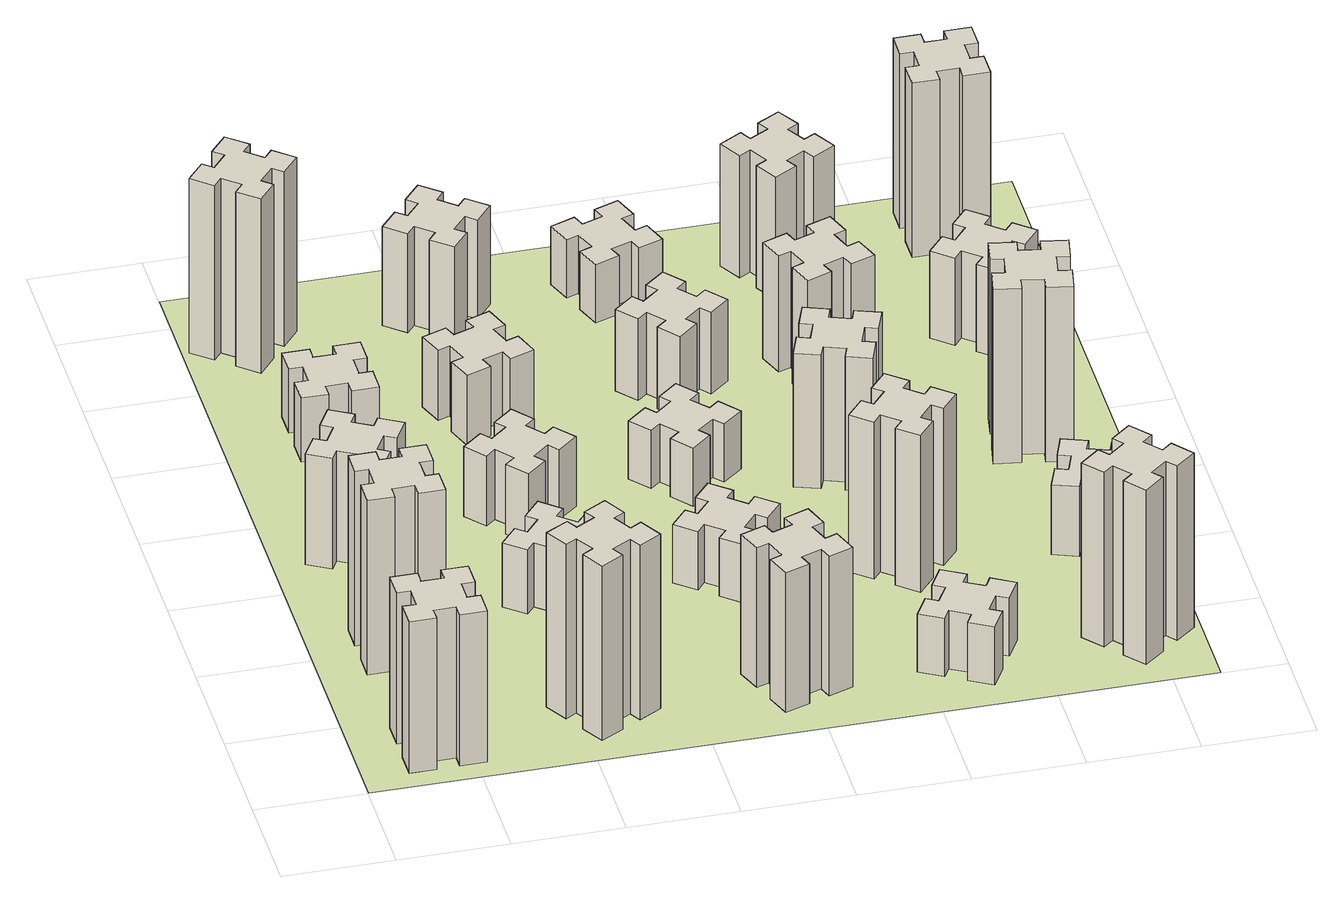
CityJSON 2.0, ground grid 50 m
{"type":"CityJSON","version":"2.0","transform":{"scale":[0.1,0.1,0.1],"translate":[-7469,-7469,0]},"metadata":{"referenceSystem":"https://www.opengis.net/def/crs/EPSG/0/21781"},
"CityObjects":{
"building1":{"type":"Building","attributes":{"class":"1000","function":"1000","usage":"1000","yearOfConstruction":2016,"roofType":"1000","measuredHeight":78,"storeysAboveGround":30,"storeysBelowGround":0},"geometry":[{"type":"Solid","lod":"1","boundaries":[[[[0,1,2,3,4,5,6,7,8,9,10,11,12,13,14,15,16,17,18,19]],[[17,16,20,21]],[[16,15,22,20]],[[15,14,23,22]],[[14,13,24,23]],[[13,12,25,24]],[[12,11,26,25]],[[11,10,27,26]],[[10,9,28,27]],[[9,8,29,28]],[[8,7,30,29]],[[7,6,31,30]],[[6,5,32,31]],[[5,4,33,32]],[[4,3,34,33]],[[3,2,35,34]],[[2,1,36,35]],[[1,0,37,36]],[[0,19,38,37]],[[19,18,39,38]],[[18,17,21,39]],[[24,25,26,27,28,29,30,31,32,33,34,35,36,37,38,39,21,20,22,23]]]]}]},
"building2":{"type":"Building","attributes":{"class":"1000","function":"1000","usage":"1000","yearOfConstruction":2016,"roofType":"1000","measuredHeight":90,"storeysAboveGround":30,"storeysBelowGround":0},"geometry":[{"type":"Solid","lod":"1","boundaries":[[[[40,41,42,43,44,45,46,47,48,49,50,51,52,53,54,55,56,57,58,59]],[[57,56,60,61]],[[56,55,62,60]],[[55,54,63,62]],[[54,53,64,63]],[[53,52,65,64]],[[52,51,66,65]],[[51,50,67,66]],[[50,49,68,67]],[[49,48,69,68]],[[48,47,70,69]],[[47,46,71,70]],[[46,45,72,71]],[[45,44,73,72]],[[44,43,74,73]],[[43,42,75,74]],[[42,41,76,75]],[[41,40,77,76]],[[40,59,78,77]],[[59,58,79,78]],[[58,57,61,79]],[[64,65,66,67,68,69,70,71,72,73,74,75,76,77,78,79,61,60,62,63]]]]}]},
"building3":{"type":"Building","attributes":{"class":"1000","function":"1000","usage":"1000","yearOfConstruction":2016,"roofType":"1000","measuredHeight":57,"storeysAboveGround":30,"storeysBelowGround":0},"geometry":[{"type":"Solid","lod":"1","boundaries":[[[[80,81,82,83,84,85,86,87,88,89,90,91,92,93,94,95,96,97,98,99]],[[97,96,100,101]],[[96,95,102,100]],[[95,94,103,102]],[[94,93,104,103]],[[93,92,105,104]],[[92,91,106,105]],[[91,90,107,106]],[[90,89,108,107]],[[89,88,109,108]],[[88,87,110,109]],[[87,86,111,110]],[[86,85,112,111]],[[85,84,113,112]],[[84,83,114,113]],[[83,82,115,114]],[[82,81,116,115]],[[81,80,117,116]],[[80,99,118,117]],[[99,98,119,118]],[[98,97,101,119]],[[104,105,106,107,108,109,110,111,112,113,114,115,116,117,118,119,101,100,102,103]]]]}]},
"building4":{"type":"Building","attributes":{"class":"1000","function":"1000","usage":"1000","yearOfConstruction":2016,"roofType":"1000","measuredHeight":90,"storeysAboveGround":30,"storeysBelowGround":0},"geometry":[{"type":"Solid","lod":"1","boundaries":[[[[120,121,122,123,124,125,126,127,128,129,130,131,132,133,134,135,136,137,138,139]],[[137,136,140,141]],[[136,135,142,140]],[[135,134,143,142]],[[134,133,144,143]],[[133,132,145,144]],[[132,131,146,145]],[[131,130,147,146]],[[130,129,148,147]],[[129,128,149,148]],[[128,127,150,149]],[[127,126,151,150]],[[126,125,152,151]],[[125,124,153,152]],[[124,123,154,153]],[[123,122,155,154]],[[122,121,156,155]],[[121,120,157,156]],[[120,139,158,157]],[[139,138,159,158]],[[138,137,141,159]],[[144,145,146,147,148,149,150,151,152,153,154,155,156,157,158,159,141,140,142,143]]]]}]},
"building5":{"type":"Building","attributes":{"class":"1000","function":"1000","usage":"1000","yearOfConstruction":2016,"roofType":"1000","measuredHeight":33,"storeysAboveGround":30,"storeysBelowGround":0},"geometry":[{"type":"Solid","lod":"1","boundaries":[[[[160,161,162,163,164,165,166,167,168,169,170,171,172,173,174,175,176,177,178,179]],[[177,176,180,181]],[[176,175,182,180]],[[175,174,183,182]],[[174,173,184,183]],[[173,172,185,184]],[[172,171,186,185]],[[171,170,187,186]],[[170,169,188,187]],[[169,168,189,188]],[[168,167,190,189]],[[167,166,191,190]],[[166,165,192,191]],[[165,164,193,192]],[[164,163,194,193]],[[163,162,195,194]],[[162,161,196,195]],[[161,160,197,196]],[[160,179,198,197]],[[179,178,199,198]],[[178,177,181,199]],[[184,185,186,187,188,189,190,191,192,193,194,195,196,197,198,199,181,180,182,183]]]]}]},
"building6":{"type":"Building","attributes":{"class":"1000","function":"1000","usage":"1000","yearOfConstruction":2016,"roofType":"1000","measuredHeight":90,"storeysAboveGround":30,"storeysBelowGround":0},"geometry":[{"type":"Solid","lod":"1","boundaries":[[[[200,201,202,203,204,205,206,207,208,209,210,211,212,213,214,215,216,217,218,219]],[[217,216,220,221]],[[216,215,222,220]],[[215,214,223,222]],[[214,213,224,223]],[[213,212,225,224]],[[212,211,226,225]],[[211,210,227,226]],[[210,209,228,227]],[[209,208,229,228]],[[208,207,230,229]],[[207,206,231,230]],[[206,205,232,231]],[[205,204,233,232]],[[204,203,234,233]],[[203,202,235,234]],[[202,201,236,235]],[[201,200,237,236]],[[200,219,238,237]],[[219,218,239,238]],[[218,217,221,239]],[[224,225,226,227,228,229,230,231,232,233,234,235,236,237,238,239,221,220,222,223]]]]}]},
"building7":{"type":"Building","attributes":{"class":"1000","function":"1000","usage":"1000","yearOfConstruction":2016,"roofType":"1000","measuredHeight":33,"storeysAboveGround":30,"storeysBelowGround":0},"geometry":[{"type":"Solid","lod":"1","boundaries":[[[[240,241,242,243,244,245,246,247,248,249,250,251,252,253,254,255,256,257,258,259]],[[257,256,260,261]],[[256,255,262,260]],[[255,254,263,262]],[[254,253,264,263]],[[253,252,265,264]],[[252,251,266,265]],[[251,250,267,266]],[[250,249,268,267]],[[249,248,269,268]],[[248,247,270,269]],[[247,246,271,270]],[[246,245,272,271]],[[245,244,273,272]],[[244,243,274,273]],[[243,242,275,274]],[[242,241,276,275]],[[241,240,277,276]],[[240,259,278,277]],[[259,258,279,278]],[[258,257,261,279]],[[264,265,266,267,268,269,270,271,272,273,274,275,276,277,278,279,261,260,262,263]]]]}]},
"building8":{"type":"Building","attributes":{"class":"1000","function":"1000","usage":"1000","yearOfConstruction":2016,"roofType":"1000","measuredHeight":36,"storeysAboveGround":30,"storeysBelowGround":0},"geometry":[{"type":"Solid","lod":"1","boundaries":[[[[280,281,282,283,284,285,286,287,288,289,290,291,292,293,294,295,296,297,298,299]],[[297,296,300,301]],[[296,295,302,300]],[[295,294,303,302]],[[294,293,304,303]],[[293,292,305,304]],[[292,291,306,305]],[[291,290,307,306]],[[290,289,308,307]],[[289,288,309,308]],[[288,287,310,309]],[[287,286,311,310]],[[286,285,312,311]],[[285,284,313,312]],[[284,283,314,313]],[[283,282,315,314]],[[282,281,316,315]],[[281,280,317,316]],[[280,299,318,317]],[[299,298,319,318]],[[298,297,301,319]],[[304,305,306,307,308,309,310,311,312,313,314,315,316,317,318,319,301,300,302,303]]]]}]},
"building9":{"type":"Building","attributes":{"class":"1000","function":"1000","usage":"1000","yearOfConstruction":2016,"roofType":"1000","measuredHeight":36,"storeysAboveGround":30,"storeysBelowGround":0},"geometry":[{"type":"Solid","lod":"1","boundaries":[[[[320,321,322,323,324,325,326,327,328,329,330,331,332,333,334,335,336,337,338,339]],[[337,336,340,341]],[[336,335,342,340]],[[335,334,343,342]],[[334,333,344,343]],[[333,332,345,344]],[[332,331,346,345]],[[331,330,347,346]],[[330,329,348,347]],[[329,328,349,348]],[[328,327,350,349]],[[327,326,351,350]],[[326,325,352,351]],[[325,324,353,352]],[[324,323,354,353]],[[323,322,355,354]],[[322,321,356,355]],[[321,320,357,356]],[[320,339,358,357]],[[339,338,359,358]],[[338,337,341,359]],[[344,345,346,347,348,349,350,351,352,353,354,355,356,357,358,359,341,340,342,343]]]]}]},
"building10":{"type":"Building","attributes":{"class":"1000","function":"1000","usage":"1000","yearOfConstruction":2016,"roofType":"1000","measuredHeight":72,"storeysAboveGround":30,"storeysBelowGround":0},"geometry":[{"type":"Solid","lod":"1","boundaries":[[[[360,361,362,363,364,365,366,367,368,369,370,371,372,373,374,375,376,377,378,379]],[[377,376,380,381]],[[376,375,382,380]],[[375,374,383,382]],[[374,373,384,383]],[[373,372,385,384]],[[372,371,386,385]],[[371,370,387,386]],[[370,369,388,387]],[[369,368,389,388]],[[368,367,390,389]],[[367,366,391,390]],[[366,365,392,391]],[[365,364,393,392]],[[364,363,394,393]],[[363,362,395,394]],[[362,361,396,395]],[[361,360,397,396]],[[360,379,398,397]],[[379,378,399,398]],[[378,377,381,399]],[[384,385,386,387,388,389,390,391,392,393,394,395,396,397,398,399,381,380,382,383]]]]}]},
"building11":{"type":"Building","attributes":{"class":"1000","function":"1000","usage":"1000","yearOfConstruction":2016,"roofType":"1000","measuredHeight":51,"storeysAboveGround":30,"storeysBelowGround":0},"geometry":[{"type":"Solid","lod":"1","boundaries":[[[[400,401,402,403,404,405,406,407,408,409,410,411,412,413,414,415,416,417,418,419]],[[417,416,420,421]],[[416,415,422,420]],[[415,414,423,422]],[[414,413,424,423]],[[413,412,425,424]],[[412,411,426,425]],[[411,410,427,426]],[[410,409,428,427]],[[409,408,429,428]],[[408,407,430,429]],[[407,406,431,430]],[[406,405,432,431]],[[405,404,433,432]],[[404,403,434,433]],[[403,402,435,434]],[[402,401,436,435]],[[401,400,437,436]],[[400,419,438,437]],[[419,418,439,438]],[[418,417,421,439]],[[424,425,426,427,428,429,430,431,432,433,434,435,436,437,438,439,421,420,422,423]]]]}]},
"building12":{"type":"Building","attributes":{"class":"1000","function":"1000","usage":"1000","yearOfConstruction":2016,"roofType":"1000","measuredHeight":30,"storeysAboveGround":30,"storeysBelowGround":0},"geometry":[{"type":"Solid","lod":"1","boundaries":[[[[440,441,442,443,444,445,446,447,448,449,450,451,452,453,454,455,456,457,458,459]],[[457,456,460,461]],[[456,455,462,460]],[[455,454,463,462]],[[454,453,464,463]],[[453,452,465,464]],[[452,451,466,465]],[[451,450,467,466]],[[450,449,468,467]],[[449,448,469,468]],[[448,447,470,469]],[[447,446,471,470]],[[446,445,472,471]],[[445,444,473,472]],[[444,443,474,473]],[[443,442,475,474]],[[442,441,476,475]],[[441,440,477,476]],[[440,459,478,477]],[[459,458,479,478]],[[458,457,461,479]],[[464,465,466,467,468,469,470,471,472,473,474,475,476,477,478,479,461,460,462,463]]]]}]},
"building13":{"type":"Building","attributes":{"class":"1000","function":"1000","usage":"1000","yearOfConstruction":2016,"roofType":"1000","measuredHeight":30,"storeysAboveGround":30,"storeysBelowGround":0},"geometry":[{"type":"Solid","lod":"1","boundaries":[[[[480,481,482,483,484,485,486,487,488,489,490,491,492,493,494,495,496,497,498,499]],[[497,496,500,501]],[[496,495,502,500]],[[495,494,503,502]],[[494,493,504,503]],[[493,492,505,504]],[[492,491,506,505]],[[491,490,507,506]],[[490,489,508,507]],[[489,488,509,508]],[[488,487,510,509]],[[487,486,511,510]],[[486,485,512,511]],[[485,484,513,512]],[[484,483,514,513]],[[483,482,515,514]],[[482,481,516,515]],[[481,480,517,516]],[[480,499,518,517]],[[499,498,519,518]],[[498,497,501,519]],[[504,505,506,507,508,509,510,511,512,513,514,515,516,517,518,519,501,500,502,503]]]]}]},
"building14":{"type":"Building","attributes":{"class":"1000","function":"1000","usage":"1000","yearOfConstruction":2016,"roofType":"1000","measuredHeight":42,"storeysAboveGround":30,"storeysBelowGround":0},"geometry":[{"type":"Solid","lod":"1","boundaries":[[[[520,521,522,523,524,525,526,527,528,529,530,531,532,533,534,535,536,537,538,539]],[[537,536,540,541]],[[536,535,542,540]],[[535,534,543,542]],[[534,533,544,543]],[[533,532,545,544]],[[532,531,546,545]],[[531,530,547,546]],[[530,529,548,547]],[[529,528,549,548]],[[528,527,550,549]],[[527,526,551,550]],[[526,525,552,551]],[[525,524,553,552]],[[524,523,554,553]],[[523,522,555,554]],[[522,521,556,555]],[[521,520,557,556]],[[520,539,558,557]],[[539,538,559,558]],[[538,537,541,559]],[[544,545,546,547,548,549,550,551,552,553,554,555,556,557,558,559,541,540,542,543]]]]}]},
"building15":{"type":"Building","attributes":{"class":"1000","function":"1000","usage":"1000","yearOfConstruction":2016,"roofType":"1000","measuredHeight":30,"storeysAboveGround":30,"storeysBelowGround":0},"geometry":[{"type":"Solid","lod":"1","boundaries":[[[[560,561,562,563,564,565,566,567,568,569,570,571,572,573,574,575,576,577,578,579]],[[577,576,580,581]],[[576,575,582,580]],[[575,574,583,582]],[[574,573,584,583]],[[573,572,585,584]],[[572,571,586,585]],[[571,570,587,586]],[[570,569,588,587]],[[569,568,589,588]],[[568,567,590,589]],[[567,566,591,590]],[[566,565,592,591]],[[565,564,593,592]],[[564,563,594,593]],[[563,562,595,594]],[[562,561,596,595]],[[561,560,597,596]],[[560,579,598,597]],[[579,578,599,598]],[[578,577,581,599]],[[584,585,586,587,588,589,590,591,592,593,594,595,596,597,598,599,581,580,582,583]]]]}]},
"building16":{"type":"Building","attributes":{"class":"1000","function":"1000","usage":"1000","yearOfConstruction":2016,"roofType":"1000","measuredHeight":30,"storeysAboveGround":30,"storeysBelowGround":0},"geometry":[{"type":"Solid","lod":"1","boundaries":[[[[600,601,602,603,604,605,606,607,608,609,610,611,612,613,614,615,616,617,618,619]],[[617,616,620,621]],[[616,615,622,620]],[[615,614,623,622]],[[614,613,624,623]],[[613,612,625,624]],[[612,611,626,625]],[[611,610,627,626]],[[610,609,628,627]],[[609,608,629,628]],[[608,607,630,629]],[[607,606,631,630]],[[606,605,632,631]],[[605,604,633,632]],[[604,603,634,633]],[[603,602,635,634]],[[602,601,636,635]],[[601,600,637,636]],[[600,619,638,637]],[[619,618,639,638]],[[618,617,621,639]],[[624,625,626,627,628,629,630,631,632,633,634,635,636,637,638,639,621,620,622,623]]]]}]},
"building17":{"type":"Building","attributes":{"class":"1000","function":"1000","usage":"1000","yearOfConstruction":2016,"roofType":"1000","measuredHeight":81,"storeysAboveGround":30,"storeysBelowGround":0},"geometry":[{"type":"Solid","lod":"1","boundaries":[[[[640,641,642,643,644,645,646,647,648,649,650,651,652,653,654,655,656,657,658,659]],[[657,656,660,661]],[[656,655,662,660]],[[655,654,663,662]],[[654,653,664,663]],[[653,652,665,664]],[[652,651,666,665]],[[651,650,667,666]],[[650,649,668,667]],[[649,648,669,668]],[[648,647,670,669]],[[647,646,671,670]],[[646,645,672,671]],[[645,644,673,672]],[[644,643,674,673]],[[643,642,675,674]],[[642,641,676,675]],[[641,640,677,676]],[[640,659,678,677]],[[659,658,679,678]],[[658,657,661,679]],[[664,665,666,667,668,669,670,671,672,673,674,675,676,677,678,679,661,660,662,663]]]]}]},
"building18":{"type":"Building","attributes":{"class":"1000","function":"1000","usage":"1000","yearOfConstruction":2016,"roofType":"1000","measuredHeight":69,"storeysAboveGround":30,"storeysBelowGround":0},"geometry":[{"type":"Solid","lod":"1","boundaries":[[[[680,681,682,683,684,685,686,687,688,689,690,691,692,693,694,695,696,697,698,699]],[[697,696,700,701]],[[696,695,702,700]],[[695,694,703,702]],[[694,693,704,703]],[[693,692,705,704]],[[692,691,706,705]],[[691,690,707,706]],[[690,689,708,707]],[[689,688,709,708]],[[688,687,710,709]],[[687,686,711,710]],[[686,685,712,711]],[[685,684,713,712]],[[684,683,714,713]],[[683,682,715,714]],[[682,681,716,715]],[[681,680,717,716]],[[680,699,718,717]],[[699,698,719,718]],[[698,697,701,719]],[[704,705,706,707,708,709,710,711,712,713,714,715,716,717,718,719,701,700,702,703]]]]}]},
"building19":{"type":"Building","attributes":{"class":"1000","function":"1000","usage":"1000","yearOfConstruction":2016,"roofType":"1000","measuredHeight":60,"storeysAboveGround":30,"storeysBelowGround":0},"geometry":[{"type":"Solid","lod":"1","boundaries":[[[[720,721,722,723,724,725,726,727,728,729,730,731,732,733,734,735,736,737,738,739]],[[737,736,740,741]],[[736,735,742,740]],[[735,734,743,742]],[[734,733,744,743]],[[733,732,745,744]],[[732,731,746,745]],[[731,730,747,746]],[[730,729,748,747]],[[729,728,749,748]],[[728,727,750,749]],[[727,726,751,750]],[[726,725,752,751]],[[725,724,753,752]],[[724,723,754,753]],[[723,722,755,754]],[[722,721,756,755]],[[721,720,757,756]],[[720,739,758,757]],[[739,738,759,758]],[[738,737,741,759]],[[744,745,746,747,748,749,750,751,752,753,754,755,756,757,758,759,741,740,742,743]]]]}]},
"building20":{"type":"Building","attributes":{"class":"1000","function":"1000","usage":"1000","yearOfConstruction":2016,"roofType":"1000","measuredHeight":90,"storeysAboveGround":30,"storeysBelowGround":0},"geometry":[{"type":"Solid","lod":"1","boundaries":[[[[760,761,762,763,764,765,766,767,768,769,770,771,772,773,774,775,776,777,778,779]],[[777,776,780,781]],[[776,775,782,780]],[[775,774,783,782]],[[774,773,784,783]],[[773,772,785,784]],[[772,771,786,785]],[[771,770,787,786]],[[770,769,788,787]],[[769,768,789,788]],[[768,767,790,789]],[[767,766,791,790]],[[766,765,792,791]],[[765,764,793,792]],[[764,763,794,793]],[[763,762,795,794]],[[762,761,796,795]],[[761,760,797,796]],[[760,779,798,797]],[[779,778,799,798]],[[778,777,781,799]],[[784,785,786,787,788,789,790,791,792,793,794,795,796,797,798,799,781,780,782,783]]]]}]},
"building21":{"type":"Building","attributes":{"class":"1000","function":"1000","usage":"1000","yearOfConstruction":2016,"roofType":"1000","measuredHeight":63,"storeysAboveGround":30,"storeysBelowGround":0},"geometry":[{"type":"Solid","lod":"1","boundaries":[[[[800,801,802,803,804,805,806,807,808,809,810,811,812,813,814,815,816,817,818,819]],[[817,816,820,821]],[[816,815,822,820]],[[815,814,823,822]],[[814,813,824,823]],[[813,812,825,824]],[[812,811,826,825]],[[811,810,827,826]],[[810,809,828,827]],[[809,808,829,828]],[[808,807,830,829]],[[807,806,831,830]],[[806,805,832,831]],[[805,804,833,832]],[[804,803,834,833]],[[803,802,835,834]],[[802,801,836,835]],[[801,800,837,836]],[[800,819,838,837]],[[819,818,839,838]],[[818,817,821,839]],[[824,825,826,827,828,829,830,831,832,833,834,835,836,837,838,839,821,820,822,823]]]]}]},
"building22":{"type":"Building","attributes":{"class":"1000","function":"1000","usage":"1000","yearOfConstruction":2016,"roofType":"1000","measuredHeight":36,"storeysAboveGround":30,"storeysBelowGround":0},"geometry":[{"type":"Solid","lod":"1","boundaries":[[[[840,841,842,843,844,845,846,847,848,849,850,851,852,853,854,855,856,857,858,859]],[[857,856,860,861]],[[856,855,862,860]],[[855,854,863,862]],[[854,853,864,863]],[[853,852,865,864]],[[852,851,866,865]],[[851,850,867,866]],[[850,849,868,867]],[[849,848,869,868]],[[848,847,870,869]],[[847,846,871,870]],[[846,845,872,871]],[[845,844,873,872]],[[844,843,874,873]],[[843,842,875,874]],[[842,841,876,875]],[[841,840,877,876]],[[840,859,878,877]],[[859,858,879,878]],[[858,857,861,879]],[[864,865,866,867,868,869,870,871,872,873,874,875,876,877,878,879,861,860,862,863]]]]}]},
"building23":{"type":"Building","attributes":{"class":"1000","function":"1000","usage":"1000","yearOfConstruction":2016,"roofType":"1000","measuredHeight":90,"storeysAboveGround":30,"storeysBelowGround":0},"geometry":[{"type":"Solid","lod":"1","boundaries":[[[[880,881,882,883,884,885,886,887,888,889,890,891,892,893,894,895,896,897,898,899]],[[897,896,900,901]],[[896,895,902,900]],[[895,894,903,902]],[[894,893,904,903]],[[893,892,905,904]],[[892,891,906,905]],[[891,890,907,906]],[[890,889,908,907]],[[889,888,909,908]],[[888,887,910,909]],[[887,886,911,910]],[[886,885,912,911]],[[885,884,913,912]],[[884,883,914,913]],[[883,882,915,914]],[[882,881,916,915]],[[881,880,917,916]],[[880,899,918,917]],[[899,898,919,918]],[[898,897,901,919]],[[904,905,906,907,908,909,910,911,912,913,914,915,916,917,918,919,901,900,902,903]]]]}]},
"building24":{"type":"Building","attributes":{"class":"1000","function":"1000","usage":"1000","yearOfConstruction":2016,"roofType":"1000","measuredHeight":45,"storeysAboveGround":30,"storeysBelowGround":0},"geometry":[{"type":"Solid","lod":"1","boundaries":[[[[920,921,922,923,924,925,926,927,928,929,930,931,932,933,934,935,936,937,938,939]],[[937,936,940,941]],[[936,935,942,940]],[[935,934,943,942]],[[934,933,944,943]],[[933,932,945,944]],[[932,931,946,945]],[[931,930,947,946]],[[930,929,948,947]],[[929,928,949,948]],[[928,927,950,949]],[[927,926,951,950]],[[926,925,952,951]],[[925,924,953,952]],[[924,923,954,953]],[[923,922,955,954]],[[922,921,956,955]],[[921,920,957,956]],[[920,939,958,957]],[[939,938,959,958]],[[938,937,941,959]],[[944,945,946,947,948,949,950,951,952,953,954,955,956,957,958,959,941,940,942,943]]]]}]},
"building25":{"type":"Building","attributes":{"class":"1000","function":"1000","usage":"1000","yearOfConstruction":2016,"roofType":"1000","measuredHeight":90,"storeysAboveGround":30,"storeysBelowGround":0},"geometry":[{"type":"Solid","lod":"1","boundaries":[[[[960,961,962,963,964,965,966,967,968,969,970,971,972,973,974,975,976,977,978,979]],[[977,976,980,981]],[[976,975,982,980]],[[975,974,983,982]],[[974,973,984,983]],[[973,972,985,984]],[[972,971,986,985]],[[971,970,987,986]],[[970,969,988,987]],[[969,968,989,988]],[[968,967,990,989]],[[967,966,991,990]],[[966,965,992,991]],[[965,964,993,992]],[[964,963,994,993]],[[963,962,995,994]],[[962,961,996,995]],[[961,960,997,996]],[[960,979,998,997]],[[979,978,999,998]],[[978,977,981,999]],[[984,985,986,987,988,989,990,991,992,993,994,995,996,997,998,999,981,980,982,983]]]]}]},
"landuse1":{"type":"LandUse","attributes":{"name":"plot1","function":"1010"},"geometry":[{"type":"MultiSurface","lod":"1","boundaries":[[[1000,1001,1002,1003]]]}]}
},
"vertices":[
[265,325,0],[265,225,0],[205,225,0],[205,105,0],[325,105,0],[325,165,0],[425,165,0],[425,105,0],[545,105,0],[545,225,0],[485,225,0],[485,325,0],[545,325,0],[545,445,0],[425,445,0],[425,385,0],[325,385,0],[325,445,0],[205,445,0],[205,325,0],[325,385,780],[325,445,780],[425,385,780],[425,445,780],[545,445,780],[545,325,780],[485,325,780],[485,225,780],[545,225,780],[545,105,780],[425,105,780],[425,165,780],[325,165,780],[325,105,780],[205,105,780],[205,225,780],[265,225,780],[265,325,780],[205,325,780],[205,445,780],
[265,1065,0],[265,965,0],[205,965,0],[205,845,0],[325,845,0],[325,905,0],[425,905,0],[425,845,0],[545,845,0],[545,965,0],[485,965,0],[485,1065,0],[545,1065,0],[545,1185,0],[425,1185,0],[425,1125,0],[325,1125,0],[325,1185,0],[205,1185,0],[205,1065,0],[325,1125,900],[325,1185,900],[425,1125,900],[425,1185,900],[545,1185,900],[545,1065,900],[485,1065,900],[485,965,900],[545,965,900],[545,845,900],[425,845,900],[425,905,900],[325,905,900],[325,845,900],[205,845,900],[205,965,900],[265,965,900],[265,1065,900],[205,1065,900],[205,1185,900],
[474,1826,0],[387,1876,0],[417,1928,0],[313,1988,0],[253,1884,0],[305,1854,0],[255,1767,0],[203,1797,0],[143,1693,0],[247,1633,0],[277,1685,0],[364,1635,0],[334,1583,0],[438,1523,0],[498,1627,0],[446,1657,0],[496,1744,0],[548,1714,0],[608,1818,0],[504,1878,0],[496,1744,570],[548,1714,570],[446,1657,570],[498,1627,570],[438,1523,570],[334,1583,570],[364,1635,570],[277,1685,570],[247,1633,570],[143,1693,570],[203,1797,570],[255,1767,570],[305,1854,570],[253,1884,570],[313,1988,570],[417,1928,570],[387,1876,570],[474,1826,570],[504,1878,570],[608,1818,570],
[1127,255,0],[1214,305,0],[1244,253,0],[1348,313,0],[1288,417,0],[1236,387,0],[1186,474,0],[1238,504,0],[1178,608,0],[1074,548,0],[1104,496,0],[1017,446,0],[987,498,0],[883,438,0],[943,334,0],[995,364,0],[1045,277,0],[993,247,0],[1053,143,0],[1157,203,0],[1045,277,900],[993,247,900],[995,364,900],[943,334,900],[883,438,900],[987,498,900],[1017,446,900],[1104,496,900],[1074,548,900],[1178,608,900],[1238,504,900],[1186,474,900],[1236,387,900],[1288,417,900],[1348,313,900],[1244,253,900],[1214,305,900],[1127,255,900],[1157,203,900],[1053,143,900],
[425,2485,0],[525,2485,0],[525,2425,0],[645,2425,0],[645,2545,0],[585,2545,0],[585,2645,0],[645,2645,0],[645,2765,0],[525,2765,0],[525,2705,0],[425,2705,0],[425,2765,0],[305,2765,0],[305,2645,0],[365,2645,0],[365,2545,0],[305,2545,0],[305,2425,0],[425,2425,0],[365,2545,330],[305,2545,330],[365,2645,330],[305,2645,330],[305,2765,330],[425,2765,330],[425,2705,330],[525,2705,330],[525,2765,330],[645,2765,330],[645,2645,330],[585,2645,330],[585,2545,330],[645,2545,330],[645,2425,330],[525,2425,330],[525,2485,330],[425,2485,330],[425,2425,330],[305,2425,330],
[384,3387,0],[308,3452,0],[346,3498,0],[254,3575,0],[177,3483,0],[223,3444,0],[159,3368,0],[113,3406,0],[36,3314,0],[128,3237,0],[166,3283,0],[243,3219,0],[204,3173,0],[296,3096,0],[373,3188,0],[327,3226,0],[392,3303,0],[438,3264,0],[515,3356,0],[423,3433,0],[392,3303,900],[438,3264,900],[327,3226,900],[373,3188,900],[296,3096,900],[204,3173,900],[243,3219,900],[166,3283,900],[128,3237,900],[36,3314,900],[113,3406,900],[159,3368,900],[223,3444,900],[177,3483,900],[254,3575,900],[346,3498,900],[308,3452,900],[384,3387,900],[423,3433,900],[515,3356,900],
[1224,1267,0],[1148,1332,0],[1186,1378,0],[1094,1455,0],[1017,1363,0],[1063,1324,0],[999,1248,0],[953,1286,0],[876,1194,0],[968,1117,0],[1006,1163,0],[1083,1099,0],[1044,1053,0],[1136,976,0],[1213,1068,0],[1167,1106,0],[1232,1183,0],[1278,1144,0],[1355,1236,0],[1263,1313,0],[1232,1183,330],[1278,1144,330],[1167,1106,330],[1213,1068,330],[1136,976,330],[1044,1053,330],[1083,1099,330],[1006,1163,330],[968,1117,330],[876,1194,330],[953,1286,330],[999,1248,330],[1063,1324,330],[1017,1363,330],[1094,1455,330],[1186,1378,330],[1148,1332,330],[1224,1267,330],[1263,1313,330],[1355,1236,330],
[1083,1972,0],[1006,1907,0],[968,1953,0],[876,1876,0],[953,1784,0],[999,1823,0],[1063,1746,0],[1017,1708,0],[1094,1616,0],[1186,1693,0],[1148,1739,0],[1224,1803,0],[1263,1757,0],[1355,1834,0],[1278,1926,0],[1232,1888,0],[1167,1964,0],[1213,2003,0],[1136,2095,0],[1044,2018,0],[1167,1964,360],[1213,2003,360],[1232,1888,360],[1278,1926,360],[1355,1834,360],[1263,1757,360],[1224,1803,360],[1148,1739,360],[1186,1693,360],[1094,1616,360],[1017,1708,360],[1063,1746,360],[999,1823,360],[953,1784,360],[876,1876,360],[968,1953,360],[1006,1907,360],[1083,1972,360],[1044,2018,360],[1136,2095,360],
[1125,2716,0],[1031,2682,0],[1010,2738,0],[897,2697,0],[939,2584,0],[995,2605,0],[1029,2511,0],[973,2490,0],[1014,2377,0],[1127,2419,0],[1106,2475,0],[1200,2509,0],[1220,2453,0],[1333,2494,0],[1292,2607,0],[1236,2586,0],[1202,2680,0],[1258,2700,0],[1217,2813,0],[1104,2772,0],[1202,2680,360],[1258,2700,360],[1236,2586,360],[1292,2607,360],[1333,2494,360],[1220,2453,360],[1200,2509,360],[1106,2475,360],[1127,2419,360],[1014,2377,360],[973,2490,360],[1029,2511,360],[995,2605,360],[939,2584,360],[897,2697,360],[1010,2738,360],[1031,2682,360],[1125,2716,360],[1104,2772,360],[1217,2813,360],
[1965,496,0],[1871,462,0],[1850,518,0],[1737,477,0],[1779,364,0],[1835,385,0],[1869,291,0],[1813,270,0],[1854,157,0],[1967,199,0],[1946,255,0],[2040,289,0],[2060,233,0],[2173,274,0],[2132,387,0],[2076,366,0],[2042,460,0],[2098,480,0],[2057,593,0],[1944,552,0],[2042,460,720],[2098,480,720],[2076,366,720],[2132,387,720],[2173,274,720],[2060,233,720],[2040,289,720],[1946,255,720],[1967,199,720],[1854,157,720],[1813,270,720],[1869,291,720],[1835,385,720],[1779,364,720],[1737,477,720],[1850,518,720],[1871,462,720],[1965,496,720],[1944,552,720],[2057,593,720],
[1167,3226,0],[1232,3303,0],[1278,3264,0],[1355,3356,0],[1263,3433,0],[1224,3387,0],[1148,3452,0],[1186,3498,0],[1094,3575,0],[1017,3483,0],[1063,3444,0],[999,3368,0],[953,3406,0],[876,3314,0],[968,3237,0],[1006,3283,0],[1083,3219,0],[1044,3173,0],[1136,3096,0],[1213,3188,0],[1083,3219,510],[1044,3173,510],[1006,3283,510],[968,3237,510],[876,3314,510],[953,3406,510],[999,3368,510],[1063,3444,510],[1017,3483,510],[1094,3575,510],[1186,3498,510],[1148,3452,510],[1224,3387,510],[1263,3433,510],[1355,3356,510],[1278,3264,510],[1232,3303,510],[1167,3226,510],[1213,3188,510],[1136,3096,510],
[1746,1163,0],[1823,1099,0],[1784,1053,0],[1876,976,0],[1953,1068,0],[1907,1106,0],[1972,1183,0],[2018,1144,0],[2095,1236,0],[2003,1313,0],[1964,1267,0],[1888,1332,0],[1926,1378,0],[1834,1455,0],[1757,1363,0],[1803,1324,0],[1739,1248,0],[1693,1286,0],[1616,1194,0],[1708,1117,0],[1739,1248,300],[1693,1286,300],[1803,1324,300],[1757,1363,300],[1834,1455,300],[1926,1378,300],[1888,1332,300],[1964,1267,300],[2003,1313,300],[2095,1236,300],[2018,1144,300],[1972,1183,300],[1907,1106,300],[1953,1068,300],[1876,976,300],[1784,1053,300],[1823,1099,300],[1746,1163,300],[1708,1117,300],[1616,1194,300],
[1972,1988,0],[1907,2064,0],[1953,2103,0],[1876,2195,0],[1784,2118,0],[1823,2072,0],[1746,2007,0],[1708,2053,0],[1616,1976,0],[1693,1884,0],[1739,1923,0],[1803,1846,0],[1757,1808,0],[1834,1716,0],[1926,1793,0],[1888,1839,0],[1964,1903,0],[2003,1857,0],[2095,1934,0],[2018,2026,0],[1964,1903,300],[2003,1857,300],[1888,1839,300],[1926,1793,300],[1834,1716,300],[1757,1808,300],[1803,1846,300],[1739,1923,300],[1693,1884,300],[1616,1976,300],[1708,2053,300],[1746,2007,300],[1823,2072,300],[1784,2118,300],[1876,2195,300],[1953,2103,300],[1907,2064,300],[1972,1988,300],[2018,2026,300],[2095,1934,300],
[1988,2479,0],[2064,2543,0],[2103,2497,0],[2195,2574,0],[2118,2666,0],[2072,2628,0],[2007,2704,0],[2053,2743,0],[1976,2835,0],[1884,2758,0],[1923,2712,0],[1846,2647,0],[1808,2693,0],[1716,2616,0],[1793,2524,0],[1839,2563,0],[1903,2486,0],[1857,2448,0],[1934,2356,0],[2026,2433,0],[1903,2486,420],[1857,2448,420],[1839,2563,420],[1793,2524,420],[1716,2616,420],[1808,2693,420],[1846,2647,420],[1923,2712,420],[1884,2758,420],[1976,2835,420],[2053,2743,420],[2007,2704,420],[2072,2628,420],[2118,2666,420],[2195,2574,420],[2103,2497,420],[2064,2543,420],[1988,2479,420],[2026,2433,420],[1934,2356,420],
[2794,446,0],[2707,496,0],[2737,548,0],[2633,608,0],[2573,504,0],[2625,474,0],[2575,387,0],[2523,417,0],[2463,313,0],[2567,253,0],[2597,305,0],[2684,255,0],[2654,203,0],[2758,143,0],[2818,247,0],[2766,277,0],[2816,364,0],[2868,334,0],[2928,438,0],[2824,498,0],[2816,364,300],[2868,334,300],[2766,277,300],[2818,247,300],[2758,143,300],[2654,203,300],[2684,255,300],[2597,305,300],[2567,253,300],[2463,313,300],[2523,417,300],[2575,387,300],[2625,474,300],[2573,504,300],[2633,608,300],[2737,548,300],[2707,496,300],[2794,446,300],[2824,498,300],[2928,438,300],
[1865,3456,0],[1771,3422,0],[1750,3478,0],[1637,3437,0],[1679,3324,0],[1735,3345,0],[1769,3251,0],[1713,3230,0],[1754,3117,0],[1867,3159,0],[1846,3215,0],[1940,3249,0],[1960,3193,0],[2073,3234,0],[2032,3347,0],[1976,3326,0],[1942,3420,0],[1998,3440,0],[1957,3553,0],[1844,3512,0],[1942,3420,300],[1998,3440,300],[1976,3326,300],[2032,3347,300],[2073,3234,300],[1960,3193,300],[1940,3249,300],[1846,3215,300],[1867,3159,300],[1754,3117,300],[1713,3230,300],[1769,3251,300],[1735,3345,300],[1679,3324,300],[1637,3437,300],[1750,3478,300],[1771,3422,300],[1865,3456,300],[1844,3512,300],[1957,3553,300],
[2647,1006,0],[2712,1083,0],[2758,1044,0],[2835,1136,0],[2743,1213,0],[2704,1167,0],[2628,1232,0],[2666,1278,0],[2574,1355,0],[2497,1263,0],[2543,1224,0],[2479,1148,0],[2433,1186,0],[2356,1094,0],[2448,1017,0],[2486,1063,0],[2563,999,0],[2524,953,0],[2616,876,0],[2693,968,0],[2563,999,810],[2524,953,810],[2486,1063,810],[2448,1017,810],[2356,1094,810],[2433,1186,810],[2479,1148,810],[2543,1224,810],[2497,1263,810],[2574,1355,810],[2666,1278,810],[2628,1232,810],[2704,1167,810],[2743,1213,810],[2835,1136,810],[2758,1044,810],[2712,1083,810],[2647,1006,810],[2693,968,810],[2616,876,810],
[2582,1771,0],[2616,1865,0],[2672,1844,0],[2713,1957,0],[2600,1998,0],[2580,1942,0],[2486,1976,0],[2507,2032,0],[2394,2073,0],[2353,1960,0],[2409,1940,0],[2375,1846,0],[2319,1867,0],[2277,1754,0],[2390,1713,0],[2411,1769,0],[2505,1735,0],[2484,1679,0],[2597,1637,0],[2638,1750,0],[2505,1735,690],[2484,1679,690],[2411,1769,690],[2390,1713,690],[2277,1754,690],[2319,1867,690],[2375,1846,690],[2409,1940,690],[2353,1960,690],[2394,2073,690],[2507,2032,690],[2486,1976,690],[2580,1942,690],[2600,1998,690],[2713,1957,690],[2672,1844,690],[2616,1865,690],[2582,1771,690],[2638,1750,690],[2597,1637,690],
[2586,2475,0],[2680,2509,0],[2700,2453,0],[2813,2494,0],[2772,2607,0],[2716,2586,0],[2682,2680,0],[2738,2700,0],[2697,2813,0],[2584,2772,0],[2605,2716,0],[2511,2682,0],[2490,2738,0],[2377,2697,0],[2419,2584,0],[2475,2605,0],[2509,2511,0],[2453,2490,0],[2494,2377,0],[2607,2419,0],[2509,2511,600],[2453,2490,600],[2475,2605,600],[2419,2584,600],[2377,2697,600],[2490,2738,600],[2511,2682,600],[2605,2716,600],[2584,2772,600],[2697,2813,600],[2738,2700,600],[2682,2680,600],[2716,2586,600],[2772,2607,600],[2813,2494,600],[2700,2453,600],[2680,2509,600],[2586,2475,600],[2607,2419,600],[2494,2377,600],
[3468,259,0],[3544,323,0],[3583,277,0],[3675,354,0],[3598,446,0],[3552,408,0],[3487,484,0],[3533,523,0],[3456,615,0],[3364,538,0],[3403,492,0],[3326,427,0],[3288,473,0],[3196,396,0],[3273,304,0],[3319,343,0],[3383,266,0],[3337,228,0],[3414,136,0],[3506,213,0],[3383,266,900],[3337,228,900],[3319,343,900],[3273,304,900],[3196,396,900],[3288,473,900],[3326,427,900],[3403,492,900],[3364,538,900],[3456,615,900],[3533,523,900],[3487,484,900],[3552,408,900],[3598,446,900],[3675,354,900],[3583,277,900],[3544,323,900],[3468,259,900],[3506,213,900],[3414,136,900],
[2716,3347,0],[2666,3434,0],[2718,3464,0],[2658,3568,0],[2554,3508,0],[2584,3456,0],[2497,3406,0],[2467,3458,0],[2363,3398,0],[2423,3294,0],[2475,3324,0],[2525,3237,0],[2473,3207,0],[2533,3103,0],[2637,3163,0],[2607,3215,0],[2694,3265,0],[2724,3213,0],[2828,3273,0],[2768,3377,0],[2694,3265,630],[2724,3213,630],[2607,3215,630],[2637,3163,630],[2533,3103,630],[2473,3207,630],[2525,3237,630],[2475,3324,630],[2423,3294,630],[2363,3398,630],[2467,3458,630],[2497,3406,630],[2584,3456,630],[2554,3508,630],[2658,3568,630],[2718,3464,630],[2666,3434,630],[2716,3347,630],[2768,3377,630],[2828,3273,630],
[3351,1029,0],[3445,995,0],[3424,939,0],[3537,897,0],[3578,1010,0],[3522,1031,0],[3556,1125,0],[3612,1104,0],[3653,1217,0],[3540,1258,0],[3520,1202,0],[3426,1236,0],[3447,1292,0],[3334,1333,0],[3293,1220,0],[3349,1200,0],[3315,1106,0],[3259,1127,0],[3217,1014,0],[3330,973,0],[3315,1106,360],[3259,1127,360],[3349,1200,360],[3293,1220,360],[3334,1333,360],[3447,1292,360],[3426,1236,360],[3520,1202,360],[3540,1258,360],[3653,1217,360],[3612,1104,360],[3556,1125,360],[3522,1031,360],[3578,1010,360],[3537,897,360],[3424,939,360],[3445,995,360],[3351,1029,360],[3330,973,360],[3217,1014,360],
[3435,1787,0],[3452,1885,0],[3511,1875,0],[3532,1993,0],[3414,2014,0],[3404,1955,0],[3305,1972,0],[3316,2031,0],[3197,2052,0],[3177,1934,0],[3236,1924,0],[3218,1825,0],[3159,1836,0],[3138,1717,0],[3257,1697,0],[3267,1756,0],[3365,1738,0],[3355,1679,0],[3473,1658,0],[3494,1777,0],[3365,1738,900],[3355,1679,900],[3267,1756,900],[3257,1697,900],[3138,1717,900],[3159,1836,900],[3218,1825,900],[3236,1924,900],[3177,1934,900],[3197,2052,900],[3316,2031,900],[3305,1972,900],[3404,1955,900],[3414,2014,900],[3532,1993,900],[3511,1875,900],[3452,1885,900],[3435,1787,900],[3494,1777,900],[3473,1658,900],
[3444,2747,0],[3368,2812,0],[3406,2858,0],[3314,2935,0],[3237,2843,0],[3283,2804,0],[3219,2728,0],[3173,2766,0],[3096,2674,0],[3188,2597,0],[3226,2643,0],[3303,2579,0],[3264,2533,0],[3356,2456,0],[3433,2548,0],[3387,2586,0],[3452,2663,0],[3498,2624,0],[3575,2716,0],[3483,2793,0],[3452,2663,450],[3498,2624,450],[3387,2586,450],[3433,2548,450],[3356,2456,450],[3264,2533,450],[3303,2579,450],[3226,2643,450],[3188,2597,450],[3096,2674,450],[3173,2766,450],[3219,2728,450],[3283,2804,450],[3237,2843,450],[3314,2935,450],[3406,2858,450],[3368,2812,450],[3444,2747,450],[3483,2793,450],[3575,2716,450],
[3225,3485,0],[3225,3385,0],[3165,3385,0],[3165,3265,0],[3285,3265,0],[3285,3325,0],[3385,3325,0],[3385,3265,0],[3505,3265,0],[3505,3385,0],[3445,3385,0],[3445,3485,0],[3505,3485,0],[3505,3605,0],[3385,3605,0],[3385,3545,0],[3285,3545,0],[3285,3605,0],[3165,3605,0],[3165,3485,0],[3285,3545,900],[3285,3605,900],[3385,3545,900],[3385,3605,900],[3505,3605,900],[3505,3485,900],[3445,3485,900],[3445,3385,900],[3505,3385,900],[3505,3265,900],[3385,3265,900],[3385,3325,900],[3285,3325,900],[3285,3265,900],[3165,3265,900],[3165,3385,900],[3225,3385,900],[3225,3485,900],[3165,3485,900],[3165,3605,900],
[5,3705,0],[3705,3705,0],[3705,5,0],[5,5,0]
]}
